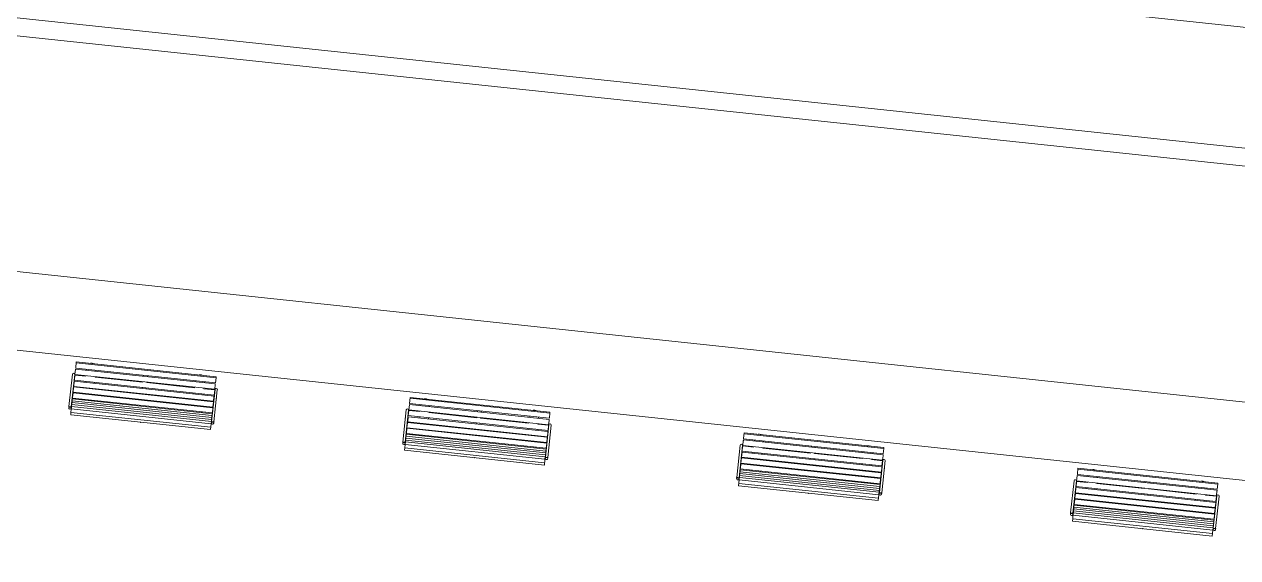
# Model space of a CAD drawing. Header units: metres. Extents: x 750 to 3116, y -341 to 1465.
# Drawn here: x 1639.03 to 1654.57, y 748.14 to 754.97 of the extents above; entities that cross this region are included whole.
import ezdxf

# ---------------------------------------------------------------- set-up
doc = ezdxf.new("R2010")
doc.units = ezdxf.units.M
for name, color, linetype, lineweight in [('Cycle road', 254, 'Continuous', 20), ('Footpath', 32, 'Continuous', 18), ('Inverted beam', 252, 'Continuous', 5), ('street fur', 33, 'Continuous', 15)]:
    doc.layers.add(name, color=color, linetype=linetype, lineweight=lineweight)

msp = doc.modelspace()

# ---------------------------------------------------------------- linework, layer by layer
at = {"layer": 'Cycle road'}
msp.add_line((1625.313, 756.499), (1679.299, 750.771), dxfattribs=at)
at = {"layer": 'Cycle road', "lineweight": 20}
msp.add_line((1679.285, 750.541), (1625.289, 756.27), dxfattribs=at)
at = {"layer": 'Cycle road', "lineweight": 18}
msp.add_line((1635.435, 752.177), (1663.076, 749.244), dxfattribs=at)
at = {"layer": 'Footpath'}
msp.add_line((1634.335, 751.288), (1663.965, 748.144), dxfattribs=at)
at = {"layer": 'Inverted beam', "lineweight": 20}
msp.add_lwpolyline([(1682.572, 752.661), (1681.997, 752.033), (1624.742, 758.108)], dxfattribs=at)
at = {"layer": 'street fur'}
for p, q in [((1639.689, 750.571), (1639.697, 750.65)), ((1641.486, 750.448), (1639.696, 750.638)), ((1641.487, 750.46), (1639.697, 750.65)), ((1639.647, 750.491), (1639.603, 750.078)), ((1639.633, 750.075), (1639.677, 750.487)), ((1639.673, 750.42), (1639.679, 750.48)), ((1639.679, 750.482), (1639.679, 750.48)), ((1639.818, 750.468), (1639.679, 750.482)), ((1639.68, 750.493), (1639.687, 750.552)), ((1639.68, 750.489), (1639.68, 750.493)), ((1639.68, 750.489), (1641.47, 750.299)), ((1639.687, 750.559), (1639.687, 750.552)), ((1641.477, 750.369), (1639.687, 750.559)), ((1639.689, 750.571), (1641.479, 750.381)), ((1639.828, 750.557), (1639.827, 750.544)), ((1639.946, 750.532), (1639.947, 750.544)), ((1640.559, 750.479), (1640.557, 750.467)), ((1639.656, 750.264), (1639.662, 750.324)), ((1639.662, 750.324), (1639.663, 750.329)), ((1641.453, 750.139), (1639.663, 750.329)), ((1639.664, 750.341), (1639.671, 750.401)), ((1639.667, 750.365), (1639.664, 750.366)), ((1639.664, 750.336), (1639.664, 750.341)), ((1639.664, 750.336), (1641.454, 750.146)), ((1639.667, 750.4), (1639.67, 750.4)), ((1639.671, 750.403), (1639.671, 750.401)), ((1641.461, 750.213), (1639.671, 750.403)), ((1639.672, 750.415), (1639.673, 750.42)), ((1639.672, 750.415), (1641.462, 750.225)), ((1639.803, 750.321), (1639.802, 750.314)), ((1639.811, 750.401), (1639.81, 750.388)), ((1639.819, 750.474), (1639.818, 750.467)), ((1639.929, 750.376), (1639.931, 750.388)), ((1639.938, 750.455), (1639.938, 750.462)), ((1640.549, 750.39), (1639.938, 750.455)), ((1640.542, 750.323), (1640.541, 750.311)), ((1640.55, 750.397), (1640.549, 750.39)), ((1640.599, 750.385), (1640.6, 750.391)), ((1641.211, 750.32), (1640.599, 750.385)), ((1640.607, 750.461), (1640.608, 750.474)), ((1641.211, 750.327), (1641.211, 750.32)), ((1641.22, 750.409), (1641.219, 750.397)), ((1641.338, 750.384), (1641.339, 750.396)), ((1641.477, 750.362), (1641.47, 750.299)), ((1641.477, 750.369), (1641.477, 750.362)), ((1641.486, 750.448), (1641.479, 750.381)), ((1641.487, 750.46), (1641.486, 750.448)), ((1639.645, 750.16), (1639.647, 750.177)), ((1641.437, 749.987), (1639.647, 750.177)), ((1639.648, 750.19), (1639.649, 750.195)), ((1639.648, 750.19), (1639.648, 750.188)), ((1641.438, 749.998), (1639.648, 750.188)), ((1639.649, 750.195), (1639.655, 750.254)), ((1641.445, 750.064), (1639.655, 750.254)), ((1639.656, 750.264), (1639.656, 750.262)), ((1641.446, 750.072), (1639.656, 750.262)), ((1639.786, 750.163), (1639.787, 750.173)), ((1639.795, 750.247), (1639.794, 750.239)), ((1639.914, 750.227), (1639.914, 750.235)), ((1639.921, 750.301), (1639.922, 750.309)), ((1640.526, 750.17), (1640.525, 750.162)), ((1640.534, 750.244), (1640.533, 750.236)), ((1640.575, 750.157), (1640.576, 750.164)), ((1640.583, 750.231), (1640.584, 750.239)), ((1640.591, 750.306), (1640.592, 750.318)), ((1641.195, 750.174), (1641.194, 750.166)), ((1641.203, 750.253), (1641.202, 750.241)), ((1641.322, 750.228), (1641.323, 750.24)), ((1641.33, 750.307), (1641.331, 750.314)), ((1641.469, 750.292), (1641.33, 750.307)), ((1641.473, 750.297), (1641.429, 749.885)), ((1641.46, 750.205), (1641.454, 750.146)), ((1641.46, 750.175), (1641.457, 750.176)), ((1641.459, 749.881), (1641.502, 750.294)), ((1641.461, 750.213), (1641.46, 750.211)), ((1641.46, 750.211), (1641.46, 750.205)), ((1641.46, 750.211), (1641.463, 750.21)), ((1641.469, 750.29), (1641.462, 750.225)), ((1641.469, 750.292), (1641.469, 750.29)), ((1643.964, 750.118), (1643.972, 750.196)), ((1645.761, 749.994), (1643.971, 750.184)), ((1645.762, 750.006), (1643.972, 750.196)), ((1639.6, 750.072), (1639.601, 750.078)), ((1639.6, 750.072), (1639.617, 750.07)), ((1639.618, 750.076), (1639.601, 750.078)), ((1639.616, 750.046), (1639.614, 750.047)), ((1639.617, 750.07), (1639.635, 750.068)), ((1639.618, 750.076), (1639.636, 750.074)), ((1639.628, 750.003), (1639.633, 750.047)), ((1639.635, 750.062), (1639.633, 750.048)), ((1641.423, 749.858), (1639.633, 750.048)), ((1639.633, 750.047), (1639.633, 750.048)), ((1639.635, 750.062), (1639.636, 750.079)), ((1639.636, 750.079), (1639.639, 750.103)), ((1641.426, 749.889), (1639.636, 750.079)), ((1639.639, 750.103), (1639.64, 750.112)), ((1641.429, 749.913), (1639.639, 750.103)), ((1639.64, 750.112), (1639.642, 750.129)), ((1639.642, 750.135), (1639.644, 750.153)), ((1639.642, 750.129), (1639.642, 750.135)), ((1641.432, 749.939), (1639.642, 750.129)), ((1639.644, 750.153), (1639.645, 750.16)), ((1641.434, 749.963), (1639.644, 750.153)), ((1639.906, 750.16), (1639.905, 750.15)), ((1641.178, 750.015), (1641.179, 750.025)), ((1641.187, 750.1), (1641.186, 750.092)), ((1641.299, 750.012), (1641.298, 750.002)), ((1641.306, 750.079), (1641.307, 750.087)), ((1641.314, 750.153), (1641.314, 750.161)), ((1641.439, 750.005), (1641.444, 750.059)), ((1641.445, 750.064), (1641.444, 750.059)), ((1641.452, 750.134), (1641.446, 750.074)), ((1641.446, 750.074), (1641.446, 750.072)), ((1641.453, 750.139), (1641.452, 750.134)), ((1643.922, 750.037), (1643.879, 749.624)), ((1643.908, 749.621), (1643.952, 750.034)), ((1643.948, 749.962), (1643.954, 750.026)), ((1643.955, 750.029), (1643.954, 750.026)), ((1643.955, 750.035), (1643.962, 750.099)), ((1643.955, 750.035), (1645.745, 749.845)), ((1644.094, 750.014), (1643.955, 750.029)), ((1643.963, 750.105), (1643.962, 750.099)), ((1645.753, 749.915), (1643.963, 750.105)), ((1643.964, 750.118), (1645.754, 749.928)), ((1644.095, 750.021), (1644.094, 750.014)), ((1644.103, 750.103), (1644.102, 750.091)), ((1644.221, 750.078), (1644.223, 750.09)), ((1644.834, 750.025), (1644.833, 750.013)), ((1644.883, 750.008), (1644.884, 750.02)), ((1639.625, 749.973), (1639.628, 750.003)), ((1639.625, 749.973), (1641.415, 749.783)), ((1639.628, 750.003), (1641.418, 749.813)), ((1641.423, 749.857), (1641.415, 749.783)), ((1641.424, 749.863), (1641.423, 749.858)), ((1641.423, 749.858), (1641.423, 749.857)), ((1641.426, 749.889), (1641.424, 749.863)), ((1641.443, 749.877), (1641.425, 749.879)), ((1641.427, 749.896), (1641.426, 749.889)), ((1641.461, 749.881), (1641.426, 749.885)), ((1641.427, 749.896), (1641.434, 749.963)), ((1641.435, 749.97), (1641.434, 749.963)), ((1641.435, 749.97), (1641.437, 749.987)), ((1641.439, 750.005), (1641.438, 750)), ((1641.438, 750), (1641.438, 749.998)), ((1641.441, 749.853), (1641.44, 749.853)), ((1641.46, 749.875), (1641.443, 749.877)), ((1641.46, 749.875), (1641.461, 749.881)), ((1643.931, 749.81), (1643.938, 749.87)), ((1645.728, 749.685), (1643.938, 749.875)), ((1643.938, 749.87), (1643.938, 749.875)), ((1643.942, 749.912), (1643.939, 749.912)), ((1643.939, 749.882), (1643.94, 749.887)), ((1643.939, 749.882), (1645.729, 749.693)), ((1643.94, 749.887), (1643.945, 749.941)), ((1643.943, 749.947), (1643.946, 749.946)), ((1643.945, 749.941), (1643.946, 749.947)), ((1643.946, 749.949), (1643.946, 749.947)), ((1645.736, 749.76), (1643.946, 749.949)), ((1643.948, 749.962), (1645.737, 749.772)), ((1644.078, 749.868), (1644.078, 749.86)), ((1644.087, 749.947), (1644.085, 749.935)), ((1644.197, 749.847), (1644.198, 749.855)), ((1644.205, 749.922), (1644.206, 749.934)), ((1644.213, 750.001), (1644.214, 750.008)), ((1644.825, 749.936), (1644.213, 750.001)), ((1644.818, 749.869), (1644.816, 749.857)), ((1644.825, 749.943), (1644.825, 749.936)), ((1644.866, 749.852), (1644.867, 749.864)), ((1644.874, 749.931), (1644.875, 749.938)), ((1645.486, 749.866), (1644.874, 749.931)), ((1645.487, 749.873), (1645.486, 749.866)), ((1645.495, 749.955), (1645.494, 749.943)), ((1645.605, 749.853), (1645.606, 749.86)), ((1645.745, 749.839), (1645.605, 749.854)), ((1645.614, 749.93), (1645.615, 749.943)), ((1645.751, 749.902), (1645.745, 749.845)), ((1645.752, 749.909), (1645.751, 749.902)), ((1645.753, 749.915), (1645.752, 749.909)), ((1645.755, 749.933), (1645.754, 749.928)), ((1645.761, 749.994), (1645.755, 749.933)), ((1645.762, 750.006), (1645.761, 749.994)), ((1643.918, 749.682), (1643.92, 749.699)), ((1643.92, 749.699), (1643.922, 749.724)), ((1645.71, 749.509), (1643.92, 749.699)), ((1645.712, 749.534), (1643.922, 749.724)), ((1643.924, 749.736), (1643.923, 749.734)), ((1645.713, 749.544), (1643.923, 749.734)), ((1643.924, 749.736), (1643.93, 749.8)), ((1645.72, 749.611), (1643.93, 749.8)), ((1643.931, 749.81), (1643.931, 749.808)), ((1645.721, 749.618), (1643.931, 749.808)), ((1644.061, 749.709), (1644.063, 749.719)), ((1644.07, 749.794), (1644.07, 749.786)), ((1644.182, 749.707), (1644.181, 749.696)), ((1644.189, 749.773), (1644.19, 749.781)), ((1644.801, 749.716), (1644.801, 749.708)), ((1644.809, 749.79), (1644.808, 749.783)), ((1644.85, 749.703), (1644.851, 749.711)), ((1644.858, 749.777), (1644.859, 749.785)), ((1645.471, 749.72), (1645.47, 749.712)), ((1645.479, 749.799), (1645.478, 749.787)), ((1645.589, 749.7), (1645.59, 749.707)), ((1645.597, 749.774), (1645.598, 749.787)), ((1645.748, 749.844), (1645.704, 749.431)), ((1645.735, 749.751), (1645.729, 749.693)), ((1645.735, 749.722), (1645.732, 749.722)), ((1645.734, 749.428), (1645.778, 749.84)), ((1645.736, 749.757), (1645.735, 749.751)), ((1645.736, 749.76), (1645.736, 749.757)), ((1645.736, 749.757), (1645.739, 749.757)), ((1645.744, 749.836), (1645.737, 749.772)), ((1645.745, 749.839), (1645.744, 749.836)), ((1648.24, 749.669), (1648.248, 749.743)), ((1650.037, 749.54), (1648.247, 749.73)), ((1650.038, 749.553), (1648.248, 749.743)), ((1643.876, 749.619), (1643.877, 749.624)), ((1643.876, 749.619), (1643.911, 749.615)), ((1643.911, 749.621), (1643.877, 749.624)), ((1643.891, 749.593), (1643.889, 749.593)), ((1643.901, 749.519), (1643.904, 749.549)), ((1643.904, 749.549), (1643.908, 749.593)), ((1643.904, 749.549), (1645.694, 749.359)), ((1643.908, 749.593), (1643.909, 749.594)), ((1643.912, 749.625), (1643.909, 749.594)), ((1645.698, 749.404), (1643.909, 749.594)), ((1643.912, 749.625), (1643.913, 749.632)), ((1645.702, 749.435), (1643.912, 749.625)), ((1643.913, 749.632), (1643.914, 749.65)), ((1643.914, 749.65), (1643.915, 749.658)), ((1645.704, 749.46), (1643.914, 749.65)), ((1643.915, 749.658), (1643.917, 749.675)), ((1643.917, 749.675), (1643.918, 749.682)), ((1645.707, 749.485), (1643.917, 749.675)), ((1645.454, 749.561), (1645.455, 749.571)), ((1645.463, 749.646), (1645.462, 749.638)), ((1645.574, 749.559), (1645.573, 749.548)), ((1645.581, 749.625), (1645.582, 749.633)), ((1645.72, 749.606), (1645.713, 749.544)), ((1645.72, 749.611), (1645.72, 749.606)), ((1645.728, 749.68), (1645.721, 749.618)), ((1645.728, 749.685), (1645.728, 749.68)), ((1648.198, 749.583), (1648.154, 749.171)), ((1648.184, 749.167), (1648.228, 749.58)), ((1648.223, 749.508), (1648.229, 749.567)), ((1648.229, 749.567), (1648.23, 749.572)), ((1648.23, 749.575), (1648.23, 749.572)), ((1648.369, 749.56), (1648.23, 749.575)), ((1648.231, 749.585), (1648.237, 749.638)), ((1648.231, 749.582), (1648.231, 749.585)), ((1648.231, 749.582), (1650.021, 749.392)), ((1648.237, 749.638), (1648.238, 749.645)), ((1648.238, 749.652), (1648.238, 749.645)), ((1650.028, 749.462), (1648.238, 749.652)), ((1648.24, 749.664), (1648.24, 749.669)), ((1648.24, 749.664), (1650.03, 749.474)), ((1648.37, 749.567), (1648.369, 749.56)), ((1648.379, 749.649), (1648.377, 749.637)), ((1648.489, 749.547), (1648.489, 749.554)), ((1649.1, 749.483), (1648.489, 749.548)), ((1648.497, 749.624), (1648.498, 749.637)), ((1649.11, 749.572), (1649.108, 749.559)), ((1649.158, 749.554), (1649.159, 749.566)), ((1650.038, 749.553), (1650.037, 749.54)), ((1643.901, 749.519), (1645.691, 749.329)), ((1645.698, 749.403), (1645.691, 749.329)), ((1645.702, 749.435), (1645.698, 749.404)), ((1645.698, 749.404), (1645.698, 749.403)), ((1645.736, 749.427), (1645.701, 749.431)), ((1645.736, 749.422), (1645.701, 749.425)), ((1645.703, 749.442), (1645.702, 749.435)), ((1645.703, 749.442), (1645.705, 749.468)), ((1645.705, 749.468), (1645.707, 749.485)), ((1645.708, 749.492), (1645.707, 749.485)), ((1645.708, 749.492), (1645.71, 749.516)), ((1645.71, 749.516), (1645.712, 749.534)), ((1645.717, 749.399), (1645.715, 749.4)), ((1645.736, 749.422), (1645.736, 749.427)), ((1648.207, 749.357), (1648.214, 749.421)), ((1650.004, 749.231), (1648.214, 749.421)), ((1648.215, 749.433), (1648.221, 749.493)), ((1648.218, 749.458), (1648.215, 749.458)), ((1648.215, 749.429), (1648.215, 749.433)), ((1648.215, 749.429), (1650.005, 749.239)), ((1648.218, 749.493), (1648.221, 749.493)), ((1648.222, 749.496), (1648.221, 749.493)), ((1650.012, 749.306), (1648.222, 749.496)), ((1648.223, 749.508), (1650.013, 749.318)), ((1648.354, 749.414), (1648.353, 749.406)), ((1648.362, 749.493), (1648.361, 749.481)), ((1648.472, 749.394), (1648.473, 749.401)), ((1648.48, 749.468), (1648.482, 749.481)), ((1649.093, 749.416), (1649.092, 749.403)), ((1649.101, 749.489), (1649.1, 749.482)), ((1649.142, 749.398), (1649.143, 749.41)), ((1649.15, 749.477), (1649.151, 749.484)), ((1649.762, 749.413), (1649.15, 749.477)), ((1649.762, 749.419), (1649.761, 749.412)), ((1649.771, 749.502), (1649.77, 749.489)), ((1649.881, 749.4), (1649.882, 749.407)), ((1650.02, 749.385), (1649.881, 749.4)), ((1649.889, 749.477), (1649.89, 749.489)), ((1650.024, 749.39), (1649.98, 748.977)), ((1650.021, 749.395), (1650.027, 749.448)), ((1650.021, 749.395), (1650.021, 749.392)), ((1650.028, 749.462), (1650.027, 749.455)), ((1650.027, 749.455), (1650.027, 749.448)), ((1650.037, 749.54), (1650.03, 749.474)), ((1648.193, 749.222), (1648.196, 749.253)), ((1649.985, 749.056), (1648.195, 749.245)), ((1648.196, 749.253), (1648.198, 749.27)), ((1649.988, 749.08), (1648.198, 749.27)), ((1648.199, 749.282), (1648.2, 749.288)), ((1648.199, 749.282), (1648.199, 749.28)), ((1649.989, 749.09), (1648.199, 749.28)), ((1648.2, 749.288), (1648.206, 749.347)), ((1649.996, 749.157), (1648.206, 749.347)), ((1648.207, 749.357), (1648.207, 749.355)), ((1649.997, 749.165), (1648.207, 749.355)), ((1648.337, 749.255), (1648.338, 749.266)), ((1648.346, 749.34), (1648.345, 749.332)), ((1648.457, 749.253), (1648.456, 749.243)), ((1648.464, 749.319), (1648.465, 749.327)), ((1649.077, 749.262), (1649.076, 749.254)), ((1649.085, 749.336), (1649.084, 749.329)), ((1649.126, 749.249), (1649.127, 749.257)), ((1649.134, 749.324), (1649.134, 749.331)), ((1649.746, 749.266), (1649.745, 749.259)), ((1649.754, 749.346), (1649.753, 749.333)), ((1649.865, 749.246), (1649.865, 749.254)), ((1649.872, 749.321), (1649.874, 749.333)), ((1650.012, 749.306), (1650.005, 749.239)), ((1650.011, 749.268), (1650.008, 749.268)), ((1650.01, 748.974), (1650.053, 749.387)), ((1650.011, 749.303), (1650.014, 749.303)), ((1650.02, 749.383), (1650.013, 749.318)), ((1650.02, 749.385), (1650.02, 749.383)), ((1652.516, 749.215), (1652.523, 749.289)), ((1654.312, 749.087), (1652.522, 749.277)), ((1654.313, 749.099), (1652.523, 749.289)), ((1648.151, 749.165), (1648.152, 749.171)), ((1648.151, 749.165), (1648.168, 749.163)), ((1648.169, 749.169), (1648.152, 749.171)), ((1648.167, 749.139), (1648.165, 749.139)), ((1648.168, 749.163), (1648.186, 749.161)), ((1648.169, 749.169), (1648.187, 749.167)), ((1648.176, 749.065), (1648.184, 749.14)), ((1648.179, 749.096), (1649.969, 748.906)), ((1648.185, 749.145), (1648.184, 749.14)), ((1649.974, 748.95), (1648.184, 749.14)), ((1648.184, 749.14), (1648.184, 749.14)), ((1648.185, 749.154), (1648.193, 749.222)), ((1648.185, 749.145), (1648.185, 749.154)), ((1649.977, 748.982), (1648.187, 749.172)), ((1649.98, 749.006), (1648.19, 749.196)), ((1649.983, 749.032), (1648.193, 749.222)), ((1649.729, 749.107), (1649.73, 749.118)), ((1649.738, 749.192), (1649.737, 749.184)), ((1649.85, 749.105), (1649.848, 749.095)), ((1649.857, 749.172), (1649.857, 749.18)), ((1649.986, 749.063), (1649.988, 749.08)), ((1649.99, 749.098), (1649.989, 749.092)), ((1649.989, 749.092), (1649.989, 749.09)), ((1649.99, 749.098), (1649.995, 749.152)), ((1649.996, 749.157), (1649.995, 749.152)), ((1650.004, 749.231), (1649.997, 749.167)), ((1649.997, 749.167), (1649.997, 749.165)), ((1652.473, 749.13), (1652.429, 748.717)), ((1652.459, 748.714), (1652.503, 749.126)), ((1652.498, 749.054), (1652.505, 749.113)), ((1652.506, 749.121), (1652.505, 749.119)), ((1652.505, 749.113), (1652.505, 749.119)), ((1652.506, 749.128), (1652.513, 749.191)), ((1652.506, 749.128), (1654.296, 748.938)), ((1652.645, 749.107), (1652.506, 749.121)), ((1652.514, 749.198), (1652.513, 749.191)), ((1654.304, 749.008), (1652.514, 749.198)), ((1652.515, 749.21), (1652.516, 749.215)), ((1652.515, 749.21), (1654.305, 749.02)), ((1652.646, 749.113), (1652.645, 749.106)), ((1652.654, 749.196), (1652.653, 749.183)), ((1652.764, 749.094), (1652.765, 749.101)), ((1653.376, 749.029), (1652.764, 749.094)), ((1652.772, 749.171), (1652.774, 749.183)), ((1653.385, 749.118), (1653.384, 749.106)), ((1653.434, 749.1), (1653.435, 749.113)), ((1654.312, 749.087), (1654.305, 749.02)), ((1654.313, 749.099), (1654.312, 749.087)), ((1648.176, 749.065), (1649.966, 748.875)), ((1649.974, 748.95), (1649.966, 748.875)), ((1649.975, 748.964), (1649.974, 748.95)), ((1649.974, 748.95), (1649.974, 748.95)), ((1649.975, 748.964), (1649.977, 748.982)), ((1650.011, 748.968), (1649.976, 748.972)), ((1649.983, 749.032), (1649.977, 748.982)), ((1650.012, 748.974), (1649.977, 748.978)), ((1649.983, 749.038), (1649.985, 749.056)), ((1649.983, 749.038), (1649.983, 749.032)), ((1649.986, 749.063), (1649.985, 749.056)), ((1649.992, 748.946), (1649.991, 748.946)), ((1650.011, 748.968), (1650.012, 748.974)), ((1652.483, 748.909), (1652.489, 748.963)), ((1654.279, 748.778), (1652.489, 748.968)), ((1652.489, 748.963), (1652.489, 748.968)), ((1652.493, 749.004), (1652.49, 749.005)), ((1652.49, 748.975), (1652.491, 748.98)), ((1652.49, 748.975), (1654.28, 748.785)), ((1652.491, 748.98), (1652.496, 749.034)), ((1652.494, 749.039), (1652.497, 749.039)), ((1652.496, 749.034), (1652.497, 749.04)), ((1652.497, 749.042), (1652.497, 749.04)), ((1654.287, 748.852), (1652.497, 749.042)), ((1652.498, 749.054), (1654.288, 748.864)), ((1652.629, 748.96), (1652.628, 748.953)), ((1652.638, 749.04), (1652.636, 749.027)), ((1652.748, 748.94), (1652.749, 748.948)), ((1652.756, 749.015), (1652.757, 749.027)), ((1653.369, 748.962), (1653.367, 748.95)), ((1653.376, 749.036), (1653.376, 749.029)), ((1653.417, 748.945), (1653.418, 748.957)), ((1653.425, 749.024), (1653.426, 749.03)), ((1654.037, 748.959), (1653.425, 749.024)), ((1654.038, 748.966), (1654.037, 748.959)), ((1654.046, 749.048), (1654.045, 749.036)), ((1654.156, 748.946), (1654.157, 748.953)), ((1654.296, 748.931), (1654.156, 748.946)), ((1654.164, 749.023), (1654.166, 749.035)), ((1654.299, 748.936), (1654.255, 748.524)), ((1654.285, 748.52), (1654.329, 748.933)), ((1654.289, 748.869), (1654.295, 748.929)), ((1654.296, 748.931), (1654.295, 748.929)), ((1654.297, 748.942), (1654.296, 748.938)), ((1654.297, 748.942), (1654.302, 748.994)), ((1654.303, 749.001), (1654.302, 748.994)), ((1654.304, 749.008), (1654.303, 749.001)), ((1652.461, 748.701), (1652.468, 748.768)), ((1652.468, 748.768), (1652.469, 748.774)), ((1654.258, 748.578), (1652.468, 748.768)), ((1652.469, 748.774), (1652.471, 748.792)), ((1652.471, 748.799), (1652.473, 748.816)), ((1652.471, 748.792), (1652.471, 748.799)), ((1654.261, 748.602), (1652.471, 748.792)), ((1654.263, 748.626), (1652.473, 748.816)), ((1652.481, 748.888), (1652.474, 748.827)), ((1654.264, 748.637), (1652.474, 748.827)), ((1654.271, 748.703), (1652.481, 748.893)), ((1652.481, 748.888), (1652.481, 748.893)), ((1652.482, 748.903), (1652.483, 748.909)), ((1652.482, 748.903), (1652.482, 748.901)), ((1654.272, 748.711), (1652.482, 748.901)), ((1652.612, 748.802), (1652.614, 748.812)), ((1652.621, 748.886), (1652.621, 748.878)), ((1652.733, 748.799), (1652.732, 748.789)), ((1652.74, 748.866), (1652.741, 748.874)), ((1653.352, 748.809), (1653.351, 748.801)), ((1653.36, 748.883), (1653.359, 748.875)), ((1653.401, 748.796), (1653.402, 748.803)), ((1653.409, 748.87), (1653.41, 748.878)), ((1654.021, 748.813), (1654.021, 748.805)), ((1654.03, 748.892), (1654.029, 748.88)), ((1654.14, 748.792), (1654.141, 748.8)), ((1654.148, 748.867), (1654.149, 748.879)), ((1654.279, 748.773), (1654.272, 748.713)), ((1654.279, 748.778), (1654.279, 748.773)), ((1654.28, 748.79), (1654.286, 748.844)), ((1654.28, 748.79), (1654.28, 748.785)), ((1654.286, 748.814), (1654.283, 748.815)), ((1654.287, 748.85), (1654.286, 748.844)), ((1654.287, 748.852), (1654.287, 748.85)), ((1654.287, 748.85), (1654.29, 748.849)), ((1654.289, 748.869), (1654.288, 748.864)), ((1652.444, 748.715), (1652.427, 748.717)), ((1652.427, 748.711), (1652.427, 748.717)), ((1652.427, 748.711), (1652.462, 748.707)), ((1652.442, 748.685), (1652.44, 748.686)), ((1652.444, 748.715), (1652.462, 748.713)), ((1652.451, 748.612), (1652.455, 748.642)), ((1652.451, 748.612), (1654.241, 748.422)), ((1652.455, 748.642), (1652.459, 748.686)), ((1652.455, 748.642), (1654.245, 748.452)), ((1652.46, 748.692), (1652.459, 748.687)), ((1654.249, 748.497), (1652.459, 748.687)), ((1652.459, 748.686), (1652.459, 748.687)), ((1652.46, 748.692), (1652.461, 748.701)), ((1654.253, 748.528), (1652.463, 748.718)), ((1654.255, 748.553), (1652.465, 748.742)), ((1654.005, 748.654), (1654.006, 748.664)), ((1654.014, 748.739), (1654.013, 748.731)), ((1654.125, 748.651), (1654.124, 748.641)), ((1654.132, 748.718), (1654.133, 748.726)), ((1654.263, 748.626), (1654.261, 748.602)), ((1654.265, 748.644), (1654.264, 748.639)), ((1654.264, 748.639), (1654.264, 748.637)), ((1654.265, 748.644), (1654.271, 748.698)), ((1654.271, 748.703), (1654.271, 748.698)), ((1654.272, 748.713), (1654.272, 748.711)), ((1654.249, 748.496), (1654.241, 748.422)), ((1654.25, 748.502), (1654.249, 748.496)), ((1654.253, 748.528), (1654.25, 748.502)), ((1654.287, 748.52), (1654.252, 748.524)), ((1654.286, 748.514), (1654.252, 748.518)), ((1654.253, 748.535), (1654.259, 748.585)), ((1654.253, 748.535), (1654.253, 748.528)), ((1654.259, 748.585), (1654.261, 748.602)), ((1654.268, 748.492), (1654.266, 748.492)), ((1654.286, 748.514), (1654.287, 748.52))]:
    msp.add_line(p, q, dxfattribs=at)
for points in [[(1639.878, 750.631), (1639.879, 750.631), (1639.885, 750.632), (1639.89, 750.632), (1639.896, 750.632)], [(1639.896, 750.632), (1639.902, 750.631), (1639.907, 750.629), (1639.913, 750.627), (1639.914, 750.627)], [(1641.269, 750.483), (1641.271, 750.484), (1641.277, 750.484), (1641.283, 750.485), (1641.288, 750.484)], [(1641.288, 750.484), (1641.294, 750.483), (1641.3, 750.482), (1641.305, 750.48), (1641.307, 750.479)], [(1644.153, 750.177), (1644.154, 750.177), (1644.16, 750.178), (1644.166, 750.178), (1644.172, 750.178)], [(1644.172, 750.178), (1644.177, 750.177), (1644.183, 750.176), (1644.189, 750.174), (1644.19, 750.173)], [(1645.544, 750.029), (1645.546, 750.03), (1645.552, 750.031), (1645.558, 750.031), (1645.564, 750.031)], [(1645.564, 750.031), (1645.569, 750.03), (1645.575, 750.028), (1645.581, 750.026), (1645.583, 750.025)], [(1648.428, 749.723), (1648.43, 749.724), (1648.435, 749.724), (1648.441, 749.725), (1648.447, 749.724)], [(1648.447, 749.724), (1648.453, 749.723), (1648.458, 749.722), (1648.464, 749.72), (1648.465, 749.719)], [(1649.82, 749.576), (1649.822, 749.576), (1649.828, 749.577), (1649.834, 749.577), (1649.839, 749.577)], [(1649.839, 749.577), (1649.845, 749.576), (1649.851, 749.575), (1649.856, 749.573), (1649.858, 749.572)], [(1652.704, 749.27), (1652.705, 749.27), (1652.711, 749.271), (1652.717, 749.271), (1652.723, 749.271)], [(1652.723, 749.271), (1652.728, 749.27), (1652.734, 749.268), (1652.739, 749.266), (1652.741, 749.266)], [(1654.095, 749.122), (1654.097, 749.123), (1654.103, 749.123), (1654.109, 749.124), (1654.115, 749.123)], [(1654.115, 749.123), (1654.12, 749.122), (1654.126, 749.121), (1654.132, 749.119), (1654.134, 749.118)]]:
    msp.add_lwpolyline(points, dxfattribs=at)
for centre, start, end in [((1639.662, 750.489), 353.9431, 173.9431), ((1641.488, 750.296), 353.9431, 173.9431), ((1639.616, 750.061), 136.9625, 263.9431), ((1639.617, 750.061), 263.9431, 30.9238), ((1643.937, 750.035), 353.9431, 173.9431), ((1641.441, 749.868), 136.9625, 263.9431), ((1641.443, 749.868), 263.9431, 30.9238), ((1645.763, 749.842), 353.9431, 173.9431), ((1643.891, 749.608), 136.9625, 263.9431), ((1643.893, 749.608), 263.9431, 30.9238), ((1648.213, 749.582), 353.9431, 173.9431), ((1645.717, 749.414), 136.9625, 263.9431), ((1645.718, 749.414), 263.9431, 30.9238), ((1650.039, 749.388), 353.9431, 173.9431), ((1648.167, 749.154), 136.9625, 263.9431), ((1648.168, 749.154), 263.9431, 30.9238), ((1652.488, 749.128), 353.9431, 173.9431), ((1649.992, 748.961), 136.9625, 263.9431), ((1649.994, 748.961), 263.9431, 30.9238), ((1654.314, 748.935), 353.9431, 173.9431), ((1652.442, 748.701), 136.9625, 263.9431), ((1652.444, 748.7), 263.9431, 30.9238), ((1654.268, 748.507), 136.9625, 263.9431), ((1654.269, 748.507), 263.9431, 30.9238)]:
    msp.add_arc(centre, 0.015, start, end, dxfattribs=at)
at = {"layer": 'street fur', "extrusion": (0, 0, -1)}
for centre, start, end in [((-1639.651, 750.385), 335.0542, 37.0596), ((-1641.476, 750.191), 155.0542, 217.0596), ((-1643.926, 749.931), 335.0542, 37.0596), ((-1645.752, 749.738), 155.0542, 217.0596), ((-1648.202, 749.477), 335.0542, 37.0596), ((-1650.027, 749.284), 155.0542, 217.0596), ((-1652.477, 749.024), 335.0542, 37.0596), ((-1654.303, 748.83), 155.0542, 217.0596)]:
    msp.add_arc(centre, 0.0175, start, end, dxfattribs=at)
at = {"layer": 'street fur'}
for p in [(1640.52, 749.878), (1644.796, 749.424), (1649.071, 748.97), (1653.346, 748.517)]:
    msp.add_point(p, dxfattribs=at)

doc.saveas('drawing.dxf')
